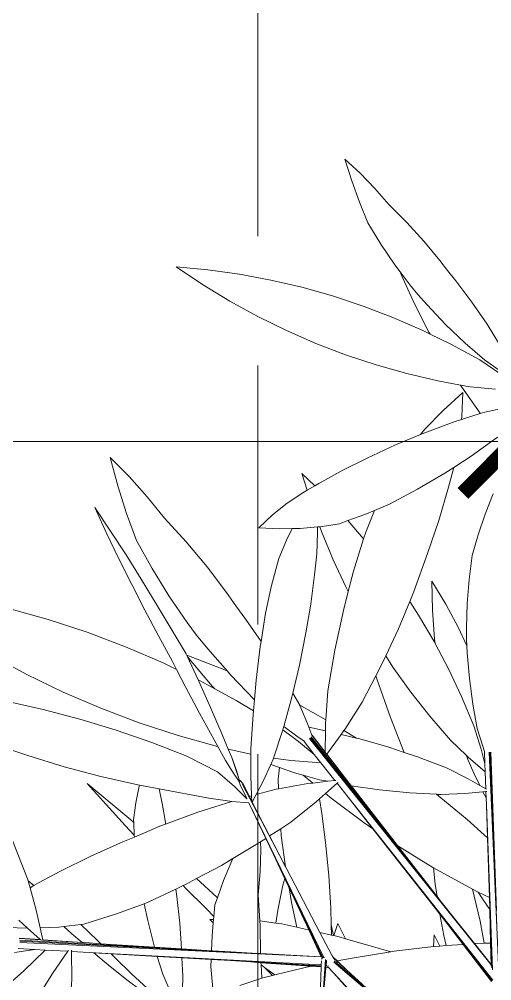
# Model space of a CAD drawing. Header units: millimetres. Extents: x 17 to 218440, y 21 to 53693.
# Drawn here: x 37016.1 to 37244.2, y 25780.2 to 26244.3 of the extents above; entities that cross this region are included whole.
import ezdxf

# ---------------------------------------------------------------- set-up
doc = ezdxf.new("R2010")
doc.units = ezdxf.units.MM
doc.header["$MEASUREMENT"] = 0
doc.linetypes.add('HIDDEN2', pattern=[0.1875, 0.125, -0.0625])
doc.layers.add('AS', color=8, linetype='HIDDEN2', lineweight=5)
doc.layers.add('Edges', color=7, linetype='Continuous', lineweight=18)
doc.styles.get("Standard").update_dxf_attribs({"font": 'arial.ttf'})
doc.dimstyles.new('DIM100', dxfattribs={"dimscale": 0, "dimtxt": 150, "dimasz": 50, "dimexe": 50, "dimexo": 0, "dimgap": 100, "dimtad": 1, "dimtoh": 1, "dimdec": 0, "dimdsep": 46, "dimtxsty": 'Standard', "dimblk": 'ARCHTICK', "dimcen": 1, "dimclrd": 1, "dimclre": 1, "dimadec": 0, "dimazin": 0, "dimtfac": 250, "dimtdec": 0, "dimtix": 1, "dimtmove": 0, "dimatfit": 3, "dimldrblk": 'DOT', "dimfxl": 150, "dimtolj": 1, "dimtzin": 0, "dimlwd": 5, "dimlwe": 5, "dimarcsym": 0})

# ---------------------------------------------------------------- blocks, each defined once
blk = doc.blocks.new('BAMBOOPLAN')
at = {"layer": 'Edges'}
for p, q in [((-2.7367, 12.7404), (-2.6898, 12.5903)), ((-2.7367, 12.7404), (-2.6307, 12.642)), ((-2.6307, 12.642), (-2.5293, 12.5373)), ((-2.6898, 12.5903), (-2.6366, 12.4436)), ((-2.5293, 12.5373), (-2.4326, 12.4265)), ((-2.6366, 12.4436), (-2.5775, 12.3004)), ((-2.4326, 12.4265), (-2.3097, 12.303)), ((-2.5775, 12.3004), (-2.4877, 12.1529)), ((-2.3097, 12.303), (-2.1917, 12.1742)), ((-2.4877, 12.1529), (-2.3914, 12.0096)), ((-2.1917, 12.1742), (-2.0815, 12.0402)), ((-2.3914, 12.0096), (-2.3554, 11.9617)), ((-2.0815, 12.0402), (-2.0293, 11.9708)), ((-3.9006, 11.9963), (-3.6823, 11.9761)), ((-3.9006, 11.9963), (-3.7187, 11.8739)), ((-3.6823, 11.9761), (-3.4647, 11.9458)), ((-3.4647, 11.9458), (-3.2482, 11.9056)), ((-2.3554, 11.9617), (-2.3478, 11.9429)), ((-2.3554, 11.9617), (-2.287, 11.8708)), ((-2.3478, 11.9429), (-2.2568, 11.7425)), ((-2.0293, 11.9708), (-1.971, 11.8994)), ((-3.7187, 11.8739), (-3.531, 11.7596)), ((-3.2482, 11.9056), (-3.0336, 11.8556)), ((-1.971, 11.8994), (-1.8604, 11.752)), ((-3.0336, 11.8556), (-2.8212, 11.7958)), ((-2.287, 11.8708), (-2.2332, 11.8054)), ((-2.2332, 11.8054), (-2.1702, 11.734)), ((-3.531, 11.7596), (-3.338, 11.6539)), ((-2.8212, 11.7958), (-2.6117, 11.7264)), ((-2.2568, 11.7425), (-2.1566, 11.5461)), ((-1.8604, 11.752), (-1.756, 11.6006)), ((-2.6117, 11.7264), (-2.4055, 11.6476)), ((-2.1702, 11.734), (-2.0416, 11.5999)), ((-3.338, 11.6539), (-3.14, 11.5569)), ((-2.4055, 11.6476), (-2.2032, 11.5597)), ((-3.14, 11.5569), (-2.9377, 11.4689)), ((-2.2032, 11.5597), (-2.1492, 11.5332)), ((-2.1566, 11.5461), (-2.1492, 11.5332)), ((-2.0416, 11.5999), (-1.9079, 11.4714)), ((-1.756, 11.6006), (-1.6621, 11.4502)), ((-2.1492, 11.5332), (-2.0053, 11.4627)), ((-2.9377, 11.4689), (-2.7316, 11.3901)), ((-2.0053, 11.4627), (-1.8066, 11.3549)), ((-1.9079, 11.4714), (-1.7745, 11.3546)), ((-2.7316, 11.3901), (-2.522, 11.3207)), ((-1.8066, 11.3549), (-1.6606, 11.2564)), ((-1.7745, 11.3546), (-1.6714, 11.2838)), ((-2.522, 11.3207), (-2.3097, 11.261)), ((-2.3097, 11.261), (-2.095, 11.2109)), ((-2.095, 11.2109), (-1.9382, 11.1811)), ((-1.9382, 11.1811), (-1.9298, 11.1677)), ((-1.9382, 11.1811), (-1.873, 11.1687)), ((-1.9298, 11.1677), (-1.8037, 10.9865)), ((-1.873, 11.1687), (-1.6976, 11.1526)), ((-1.923, 11.1304), (-2.0591, 11.0063)), ((-1.923, 11.1304), (-1.9293, 10.9638)), ((-1.7703, 10.9953), (-1.6007, 11.0319)), ((-2.0591, 11.0063), (-2.1846, 10.8766)), ((-1.9824, 10.9275), (-1.9316, 10.9438)), ((-1.9316, 10.9438), (-1.8026, 10.985)), ((-1.9293, 10.9638), (-1.9316, 10.9438)), ((-1.8037, 10.9865), (-1.8026, 10.985)), ((-1.8026, 10.985), (-1.7703, 10.9953)), ((-2.1846, 10.8766), (-2.2147, 10.8411)), ((-2.1863, 10.853), (-1.9824, 10.9275)), ((-2.3868, 10.7692), (-2.2147, 10.8411)), ((-2.2147, 10.8411), (-2.1863, 10.853)), ((-1.8646, 10.6921), (-1.6832, 10.8211)), ((-2.5834, 10.6763), (-2.3868, 10.7692)), ((-4.3552, 10.6821), (-4.3031, 10.4874)), ((-4.3552, 10.6821), (-4.2248, 10.5504)), ((-1.9858, 10.6133), (-1.8646, 10.6921)), ((-2.7518, 10.5937), (-2.5834, 10.6763)), ((-2.0477, 10.573), (-1.9858, 10.6133)), ((-1.9858, 10.6133), (-2.023, 10.4771)), ((-4.2248, 10.5504), (-4.1004, 10.4109)), ((-3.0343, 10.5714), (-2.9453, 10.4856)), ((-3.0343, 10.5714), (-2.998, 10.4555)), ((-2.9156, 10.5026), (-2.7518, 10.5937)), ((-2.2361, 10.4623), (-2.0477, 10.573)), ((-4.3031, 10.4874), (-4.243, 10.2965)), ((-2.998, 10.4555), (-2.9453, 10.4856)), ((-2.9453, 10.4856), (-2.9156, 10.5026)), ((-3.1343, 10.366), (-3.0276, 10.4385)), ((-3.0276, 10.4385), (-2.998, 10.4555)), ((-2.4295, 10.3602), (-2.2361, 10.4623)), ((-2.023, 10.4771), (-2.0892, 10.2461)), ((-1.7134, 10.431), (-1.7683, 10.2902)), ((-4.1004, 10.4109), (-3.9826, 10.2637)), ((-3.2353, 10.2854), (-3.1343, 10.366)), ((-2.5319, 10.3169), (-2.4295, 10.3602)), ((-4.4623, 10.3367), (-4.3805, 10.1607)), ((-4.2467, 10.01), (-4.4623, 10.3367)), ((-4.243, 10.2965), (-4.1749, 10.1099)), ((-3.3306, 10.1968), (-3.2353, 10.2854)), ((-2.7154, 10.2464), (-2.6001, 10.2881)), ((-2.6001, 10.2881), (-2.5319, 10.3169)), ((-2.5319, 10.3169), (-2.5932, 10.1665)), ((-1.7683, 10.2902), (-1.8166, 10.148)), ((-3.9826, 10.2637), (-3.8317, 10.099)), ((-2.9086, 10.2045), (-2.7745, 10.225)), ((-2.7745, 10.225), (-2.7154, 10.2464)), ((-2.7154, 10.2464), (-2.6073, 10.1212)), ((-2.0892, 10.2461), (-2.1673, 10.0187)), ((-4.3805, 10.1607), (-4.2954, 9.9837)), ((-3.3306, 10.1968), (-3.1871, 10.1904)), ((-3.1871, 10.1904), (-3.1002, 10.192)), ((-3.1002, 10.192), (-3.1397, 10.1126)), ((-3.1002, 10.192), (-3.0463, 10.1929)), ((-3.0463, 10.1929), (-2.9252, 10.2031)), ((-2.9248, 10.1633), (-2.9312, 10.0162)), ((-2.9252, 10.2031), (-2.9108, 10.2043)), ((-2.9252, 10.2031), (-2.9248, 10.1633)), ((-2.9108, 10.2043), (-2.9086, 10.2045)), ((-2.9108, 10.2043), (-2.8989, 10.1717)), ((-2.8989, 10.1717), (-2.8175, 9.9763)), ((-2.5932, 10.1665), (-2.6073, 10.1212)), ((-1.8166, 10.148), (-1.8582, 10.005)), ((-4.1749, 10.1099), (-4.0677, 9.9163)), ((-3.8317, 10.099), (-3.6875, 9.9276)), ((-3.1397, 10.1126), (-3.1929, 9.986)), ((-2.6073, 10.1212), (-2.6764, 9.8987)), ((-2.9312, 10.0162), (-2.9455, 9.8717)), ((-2.1673, 10.0187), (-2.2618, 9.7565)), ((-4.2954, 9.9837), (-4.2072, 9.8062)), ((-4.2467, 10.01), (-4.1435, 9.8415)), ((-3.1929, 9.986), (-3.2424, 9.7989)), ((-2.8175, 9.9763), (-2.7271, 9.7846)), ((-1.8582, 10.005), (-1.8793, 9.8403)), ((-4.0677, 9.9163), (-3.9521, 9.7275)), ((-3.6875, 9.9276), (-3.5536, 9.75)), ((-2.6764, 9.8987), (-2.7132, 9.7582)), ((-4.1435, 9.8415), (-4.0399, 9.6714)), ((-2.9455, 9.8717), (-2.9723, 9.6709)), ((-2.1371, 9.8291), (-2.1319, 9.6277)), ((-2.1371, 9.8291), (-2.0409, 9.6707)), ((-1.8793, 9.8403), (-1.8931, 9.6749)), ((-4.2072, 9.8062), (-4.1161, 9.6285)), ((-3.5536, 9.75), (-3.4904, 9.6583)), ((-3.2424, 9.7989), (-3.2843, 9.6075)), ((-2.7132, 9.7582), (-2.7473, 9.6276)), ((-2.7271, 9.7846), (-2.7132, 9.7582)), ((-2.2618, 9.7565), (-2.2898, 9.6887)), ((-3.9521, 9.7275), (-3.8258, 9.5441)), ((-2.2898, 9.6887), (-2.368, 9.4989)), ((-2.2898, 9.6887), (-2.2286, 9.5946)), ((-5.0553, 9.6403), (-4.783, 9.5647)), ((-4.1161, 9.6285), (-4.0224, 9.4511)), ((-4.0399, 9.6714), (-3.9361, 9.5002)), ((-3.4904, 9.6583), (-3.4196, 9.5637)), ((-2.9723, 9.6709), (-3.0067, 9.4733)), ((-2.7473, 9.6276), (-2.8058, 9.3538)), ((-2.1319, 9.6277), (-2.1179, 9.428)), ((-2.0409, 9.6707), (-1.9526, 9.506)), ((-1.8931, 9.6749), (-1.898, 9.508)), ((-4.783, 9.5647), (-4.5142, 9.4767)), ((-3.4196, 9.5637), (-3.3154, 9.4121)), ((-3.2843, 9.6075), (-3.3154, 9.4121)), ((-2.2286, 9.5946), (-2.1211, 9.4116)), ((-3.9361, 9.5002), (-3.8325, 9.3283)), ((-3.8258, 9.5441), (-3.7605, 9.4574)), ((-2.368, 9.4989), (-2.4548, 9.3129)), ((-1.9526, 9.506), (-1.8948, 9.3832)), ((-1.898, 9.508), (-1.897, 9.4266)), ((-4.5142, 9.4767), (-4.2495, 9.3766)), ((-4.0224, 9.4511), (-3.9263, 9.2744)), ((-3.7605, 9.4574), (-3.6836, 9.3626)), ((-3.0067, 9.4733), (-3.0507, 9.2487)), ((-2.1179, 9.428), (-2.1146, 9.3993)), ((-1.897, 9.4266), (-1.8948, 9.3832)), ((-4.2495, 9.3766), (-3.9897, 9.2646)), ((-3.6836, 9.3626), (-3.5474, 9.2081)), ((-3.3208, 9.3779), (-3.3494, 9.1451)), ((-3.3154, 9.4121), (-3.3208, 9.3779)), ((-2.8058, 9.3538), (-2.8537, 9.0724)), ((-2.1211, 9.4116), (-2.1146, 9.3993)), ((-2.1146, 9.3993), (-2.022, 9.224)), ((-1.8948, 9.3832), (-1.8925, 9.3351)), ((-5.1837, 9.3227), (-4.9354, 9.1878)), ((-3.8325, 9.3283), (-3.8277, 9.318)), ((-3.8277, 9.318), (-3.5713, 9.2187)), ((-3.8277, 9.318), (-3.8231, 9.3079)), ((-3.8231, 9.3079), (-3.6521, 9.1054)), ((-3.8231, 9.3079), (-3.7493, 9.1479)), ((-2.4548, 9.3129), (-2.4857, 9.2466)), ((-2.4548, 9.3129), (-2.4049, 9.2361)), ((-1.8925, 9.3351), (-1.8765, 9.1572)), ((-3.9897, 9.2646), (-3.8984, 9.2203)), ((-3.9263, 9.2744), (-3.8984, 9.2203)), ((-3.8984, 9.2203), (-3.8338, 9.0951)), ((-3.5713, 9.2187), (-3.5474, 9.2081)), ((-3.0507, 9.2487), (-3.0959, 9.0561)), ((-2.4857, 9.2466), (-2.5223, 9.176)), ((-2.4049, 9.2361), (-2.2814, 9.0637)), ((-2.022, 9.224), (-1.9317, 9.0323)), ((-4.9354, 9.1878), (-4.681, 9.0642)), ((-3.5474, 9.2081), (-3.5261, 9.1839)), ((-3.5261, 9.1839), (-3.3618, 9.0121)), ((-2.5223, 9.176), (-2.6169, 8.9931)), ((-2.5223, 9.176), (-2.5159, 9.1545)), ((-2.5159, 9.1545), (-2.4231, 8.8879)), ((-1.8765, 9.1572), (-1.8533, 8.9804)), ((-3.8338, 9.0951), (-3.7394, 8.9173)), ((-3.7493, 9.1479), (-3.7352, 9.141)), ((-3.7493, 9.1479), (-3.747, 9.1428)), ((-3.747, 9.1428), (-3.664, 8.9567)), ((-3.7352, 9.141), (-3.6345, 9.0863)), ((-3.6521, 9.1054), (-3.6345, 9.0863)), ((-3.6345, 9.0863), (-3.4869, 9.0062)), ((-3.3494, 9.1451), (-3.3611, 9.0115)), ((-4.681, 9.0642), (-4.4211, 8.9522)), ((-3.1024, 9.0283), (-3.158, 8.826)), ((-3.0959, 9.0561), (-3.1024, 9.0283)), ((-3.0959, 9.0561), (-3.0485, 8.9726)), ((-2.8537, 9.0724), (-2.8681, 8.8726)), ((-2.2814, 9.0637), (-2.1503, 8.8971)), ((-1.9317, 9.0323), (-1.8472, 8.832)), ((-5.0748, 9.0022), (-4.8191, 8.9446)), ((-3.664, 8.9567), (-3.5837, 8.7704)), ((-3.4869, 9.0062), (-3.3677, 8.9349)), ((-3.3611, 9.0115), (-3.3677, 8.9349)), ((-3.3618, 9.0121), (-3.3611, 9.0115)), ((-3.0485, 8.9726), (-2.8681, 8.8726)), ((-3.0485, 8.9726), (-3.048, 8.9718)), ((-3.048, 8.9718), (-2.9858, 8.824)), ((-2.6169, 8.9931), (-2.7378, 8.8064)), ((-1.8533, 8.9804), (-1.8233, 8.8125)), ((-4.8191, 8.9446), (-4.5659, 8.8777)), ((-4.4211, 8.9522), (-4.1564, 8.8521)), ((-3.7394, 8.9173), (-3.6139, 8.6881)), ((-3.3699, 8.9099), (-3.3854, 8.6721)), ((-3.3677, 8.9349), (-3.3699, 8.9099)), ((-2.4231, 8.8879), (-2.3268, 8.6473)), ((-2.1503, 8.8971), (-2.0089, 8.7321)), ((-4.5659, 8.8777), (-4.3157, 8.8016)), ((-4.1564, 8.8521), (-3.8876, 8.7641)), ((-3.158, 8.826), (-3.1617, 8.8126)), ((-3.158, 8.826), (-3.0689, 8.7591)), ((-2.9858, 8.824), (-2.985, 8.8218)), ((-2.985, 8.8218), (-2.8705, 8.7963)), ((-2.985, 8.8218), (-2.966, 8.7675)), ((-2.8697, 8.8506), (-2.8705, 8.7963)), ((-2.8681, 8.8726), (-2.8697, 8.8506)), ((-1.8472, 8.832), (-1.7967, 8.6704)), ((-4.3157, 8.8016), (-4.0691, 8.7164)), ((-3.8876, 8.7641), (-3.6154, 8.6885)), ((-3.5837, 8.7704), (-3.5416, 8.6712)), ((-3.1647, 8.8033), (-3.2286, 8.6085)), ((-3.1617, 8.8126), (-3.1647, 8.8033)), ((-3.1647, 8.8033), (-3.0564, 8.7235)), ((-3.0689, 8.7591), (-3.0185, 8.726)), ((-2.0657, 7.6089), (-2.9687, 8.7544)), ((-2.9634, 8.7674), (-2.966, 8.7675)), ((-2.966, 8.7675), (-2.9652, 8.7651)), ((-2.9619, 8.7661), (-2.9634, 8.7674)), ((-2.9623, 8.7634), (-2.8727, 8.648)), ((-2.9619, 8.7661), (-2.8727, 8.6503)), ((-2.8705, 8.7963), (-2.8727, 8.6503)), ((-2.7634, 8.7714), (-2.8621, 8.6365)), ((-2.7432, 8.799), (-2.7634, 8.7714)), ((-2.7634, 8.7714), (-2.6574, 8.7462)), ((-2.7378, 8.8064), (-2.7432, 8.799)), ((-2.7432, 8.799), (-2.6574, 8.7462)), ((-1.8233, 8.8125), (-1.7884, 8.6975)), ((-5.171, 8.7105), (-4.9245, 8.6254)), ((-4.0691, 8.7164), (-3.8268, 8.6225)), ((-3.6154, 8.6885), (-3.6139, 8.6881)), ((-3.6139, 8.6881), (-3.5608, 8.5914)), ((-3.0564, 8.7235), (-2.9479, 8.6334)), ((-3.0189, 8.7231), (-3.0185, 8.726)), ((-3.0189, 8.7231), (-2.9479, 8.6334)), ((-3.0185, 8.726), (-3.0167, 8.7248)), ((-1.7285, 7.1836), (-2.9809, 8.7428)), ((-1.974, 7.4927), (-2.9743, 8.7488)), ((-2.6574, 8.7462), (-2.6347, 8.7407)), ((-2.6347, 8.7407), (-2.4338, 8.6832)), ((-2.0089, 8.7321), (-1.8979, 8.6254)), ((-1.7884, 8.6975), (-1.7726, 8.6551)), ((-4.9245, 8.6254), (-4.6742, 8.5493)), ((-3.8268, 8.6225), (-3.6153, 8.5147)), ((-3.5416, 8.6712), (-3.3856, 8.6348)), ((-3.5416, 8.6712), (-3.5168, 8.6128)), ((-3.3856, 8.6348), (-3.3862, 8.4892)), ((-3.3854, 8.6721), (-3.3856, 8.6348)), ((-2.9479, 8.6334), (-2.9032, 8.5769)), ((-2.8727, 8.6503), (-2.8727, 8.648)), ((-2.8727, 8.648), (-2.8629, 8.6354)), ((-2.8621, 8.6365), (-2.8629, 8.6354)), ((-2.8629, 8.6354), (-2.6663, 8.3823)), ((-2.8621, 8.6365), (-2.6939, 8.4181)), ((-2.4338, 8.6832), (-2.3268, 8.6473)), ((-2.3268, 8.6473), (-2.2359, 8.6167)), ((-1.8979, 8.6254), (-1.8878, 8.5991)), ((-1.8979, 8.6254), (-1.8868, 8.6147)), ((-1.7967, 8.6704), (-1.771, 8.5678)), ((-1.7742, 8.6535), (-1.7726, 8.6551)), ((-1.7742, 8.6535), (-1.771, 8.5678)), ((-1.7726, 8.6551), (-1.7721, 8.6536)), ((-1.6779, 7.1809), (-1.7425, 8.6486)), ((-1.688, 7.4459), (-1.7358, 8.6493)), ((-1.6919, 7.5569), (-1.7299, 8.6502)), ((-3.5608, 8.5914), (-3.51, 8.5113)), ((-3.5168, 8.6128), (-3.4618, 8.4476)), ((-3.5168, 8.6128), (-3.4854, 8.5232)), ((-3.2481, 8.5635), (-3.3004, 8.4491)), ((-3.2314, 8.6002), (-3.2481, 8.5635)), ((-3.2481, 8.5635), (-3.189, 8.5434)), ((-3.2286, 8.6085), (-3.2314, 8.6002)), ((-3.2286, 8.6085), (-3.1094, 8.5925)), ((-3.1094, 8.5925), (-2.9032, 8.5769)), ((-2.9032, 8.5769), (-2.8058, 8.4539)), ((-2.2359, 8.6167), (-2.0359, 8.5402)), ((-1.8878, 8.5991), (-1.8445, 8.4995)), ((-1.8868, 8.6147), (-1.769, 8.5137)), ((-1.771, 8.5678), (-1.769, 8.5137)), ((-4.6742, 8.5493), (-4.421, 8.4823)), ((-3.6153, 8.5147), (-3.4979, 8.4125)), ((-3.51, 8.5113), (-3.4661, 8.4466)), ((-3.4854, 8.5232), (-3.4631, 8.4526)), ((-3.3862, 8.4892), (-3.3807, 8.3484)), ((-3.189, 8.5434), (-3.1975, 8.4637)), ((-3.189, 8.5434), (-3.0837, 8.5076)), ((-3.0837, 8.5076), (-3.0251, 8.4911)), ((-3.0251, 8.4911), (-2.9586, 8.4365)), ((-3.0251, 8.4911), (-2.9124, 8.4593)), ((-2.0359, 8.5402), (-1.8866, 8.4659)), ((-1.8445, 8.4995), (-1.8065, 8.4201)), ((-1.769, 8.5137), (-1.7647, 8.3962)), ((-4.5141, 8.433), (-4.3849, 8.2882)), ((-4.2133, 8.1825), (-4.5141, 8.433)), ((-4.421, 8.4823), (-4.1654, 8.4247)), ((-4.1654, 8.4247), (-4.1543, 8.4227)), ((-4.1543, 8.4227), (-4.1564, 8.4147)), ((-4.1543, 8.4227), (-4.0182, 8.3972)), ((-3.4601, 8.4239), (-3.4661, 8.4466)), ((-3.4661, 8.4466), (-3.4649, 8.4449)), ((-3.4641, 8.4436), (-3.4634, 8.4426)), ((-3.4625, 8.4529), (-3.4631, 8.4526)), ((-3.4631, 8.4526), (-3.4611, 8.4465)), ((-3.4616, 8.4531), (-3.4625, 8.4529)), ((-3.4607, 8.4532), (-3.4616, 8.4531)), ((-3.4601, 8.4532), (-3.4607, 8.4532)), ((-3.4596, 8.453), (-3.4601, 8.4532)), ((-3.4601, 8.4253), (-3.46, 8.4252)), ((-3.4601, 8.4239), (-3.4184, 8.3381)), ((-3.441, 8.4337), (-3.4596, 8.453)), ((-3.1373, 7.8418), (-3.4442, 8.4264)), ((-3.1925, 7.9479), (-3.4423, 8.4281)), ((-3.4403, 8.4326), (-3.441, 8.4337)), ((-3.4403, 8.4326), (-3.3957, 8.3443)), ((-3.4403, 8.4313), (-3.3887, 8.3305)), ((-3.3004, 8.4491), (-3.3488, 8.3572)), ((-3.1975, 8.4637), (-3.1952, 8.3976)), ((-3.1952, 8.3976), (-2.9918, 8.4327)), ((-2.9918, 8.4327), (-2.9586, 8.4365)), ((-2.9586, 8.4365), (-2.8548, 8.4483)), ((-2.9124, 8.4593), (-2.8548, 8.4483)), ((-2.8701, 8.3638), (-2.7907, 8.4348)), ((-2.8548, 8.4483), (-2.8058, 8.4539)), ((-2.8058, 8.4539), (-2.7994, 8.4546)), ((-2.7907, 8.4348), (-2.784, 8.4408)), ((-2.7907, 8.4348), (-2.715, 8.3392)), ((-1.8866, 8.4659), (-1.8065, 8.4201)), ((-4.1564, 8.4147), (-4.1791, 8.299)), ((-4.0182, 8.3972), (-3.9942, 8.2843)), ((-3.6753, 8.3328), (-4.0182, 8.3972)), ((-3.4979, 8.4125), (-3.4225, 8.337)), ((-3.3488, 8.3572), (-3.3759, 8.3056)), ((-3.3488, 8.3572), (-3.211, 8.3949)), ((-3.211, 8.3949), (-3.1952, 8.3976)), ((-2.9116, 8.3266), (-2.8701, 8.3638)), ((-2.8701, 8.3638), (-2.8313, 8.3319)), ((-2.6939, 8.4181), (-2.4979, 8.3897)), ((-2.6939, 8.4181), (-2.6663, 8.3823)), ((-2.6663, 8.3823), (-2.3734, 8.0051)), ((-2.4979, 8.3897), (-2.2889, 8.3692)), ((-2.2889, 8.3692), (-2.1041, 8.3588)), ((-2.1041, 8.3588), (-2.0883, 8.3458)), ((-2.1041, 8.3588), (-2.0943, 8.3582)), ((-2.0943, 8.3582), (-2.0883, 8.3458)), ((-2.0943, 8.3582), (-2.0751, 8.3571)), ((-2.0751, 8.3571), (-1.9084, 8.3638)), ((-1.9084, 8.3638), (-1.7847, 8.3759)), ((-1.8065, 8.4201), (-1.7647, 8.3962)), ((-1.7847, 8.3759), (-1.764, 8.378)), ((-1.7847, 8.3759), (-1.7624, 8.3339)), ((-1.7647, 8.3962), (-1.7605, 8.3938)), ((-1.764, 8.378), (-1.7573, 8.3786)), ((-1.764, 8.378), (-1.7624, 8.3339)), ((-4.1791, 8.299), (-4.195, 8.1818)), ((-3.7515, 8.2349), (-3.5164, 8.3099)), ((-3.6753, 8.3328), (-3.5314, 8.3111)), ((-3.5314, 8.3111), (-3.5164, 8.3099)), ((-3.5164, 8.3099), (-3.4002, 8.3002)), ((-3.4225, 8.337), (-3.4184, 8.3381)), ((-3.4225, 8.337), (-3.4135, 8.328)), ((-3.4184, 8.3381), (-3.4135, 8.328)), ((-3.4135, 8.328), (-3.4119, 8.3264)), ((-3.4002, 8.3002), (-3.4, 8.3001)), ((-3.4002, 8.3002), (-3.2824, 8.0542)), ((-3.4, 8.3001), (-2.8817, 7.2329)), ((-3.4, 8.3001), (-3.3989, 8.3001)), ((-3.3957, 8.3443), (-3.3807, 8.3484)), ((-3.3957, 8.3443), (-3.3887, 8.3305)), ((-3.3887, 8.3305), (-3.3793, 8.3122)), ((-3.3807, 8.3484), (-3.3793, 8.3122)), ((-3.3793, 8.3122), (-3.3775, 8.3087)), ((-3.3759, 8.3056), (-3.3761, 8.3053)), ((-3.3759, 8.3056), (-3.2559, 8.0715)), ((-3.1088, 8.1671), (-2.9348, 8.3058)), ((-2.9348, 8.3058), (-2.9116, 8.3266)), ((-2.9116, 8.3266), (-2.8952, 8.2256)), ((-2.8313, 8.3319), (-2.6047, 8.1624)), ((-2.715, 8.3392), (-2.5436, 8.1209)), ((-2.715, 8.3392), (-1.7153, 7.0763)), ((-2.0883, 8.3458), (-1.8937, 8.186)), ((-1.7624, 8.3339), (-1.7607, 8.2865)), ((-4.3849, 8.2882), (-4.2524, 8.1433)), ((-3.9942, 8.2843), (-3.9756, 8.1643)), ((-3.9735, 8.1529), (-3.7515, 8.2349)), ((-2.8952, 8.2256), (-2.8712, 8.0265)), ((-1.7607, 8.2865), (-1.7532, 8.0595)), ((-1.7607, 8.2865), (-1.7187, 7.1482)), ((-4.2133, 8.1825), (-4.1941, 8.1654)), ((-4.195, 8.1818), (-4.1941, 8.1654)), ((-4.1941, 8.1654), (-4.1896, 8.0764)), ((-3.9756, 8.1643), (-3.9735, 8.1529)), ((-3.1793, 8.1213), (-3.1088, 8.1671)), ((-2.6047, 8.1624), (-2.5436, 8.1209)), ((-1.8937, 8.186), (-1.7532, 8.0595)), ((-4.2524, 8.1433), (-4.1896, 8.0764)), ((-4.1889, 8.0641), (-4.0129, 8.1383)), ((-4.0129, 8.1383), (-3.9735, 8.1529)), ((-3.2559, 8.0715), (-3.1793, 8.1213)), ((-3.1793, 8.1213), (-3.1757, 8.0749)), ((-2.5436, 8.1209), (-2.1116, 7.5705)), ((-5.0295, 8.041), (-4.9264, 7.7748)), ((-4.4898, 7.9332), (-4.2697, 8.03)), ((-4.2697, 8.03), (-4.1889, 8.0641)), ((-4.1896, 8.0764), (-4.1889, 8.0641)), ((-3.3481, 8.0115), (-3.3185, 8.0308)), ((-3.3185, 8.0308), (-3.2824, 8.0542)), ((-3.3185, 8.0308), (-3.3165, 7.9769)), ((-3.2824, 8.0542), (-3.2289, 7.9426)), ((-3.2559, 8.0715), (-3.1925, 7.9479)), ((-3.1757, 8.0749), (-3.1464, 7.8593)), ((-2.8712, 8.0265), (-2.8485, 7.7988)), ((-1.7532, 8.0595), (-1.7397, 7.6462)), ((-3.5108, 7.9151), (-3.3481, 8.0115)), ((-3.3165, 7.9769), (-3.3208, 7.8234)), ((-2.3734, 8.0051), (-2.3707, 8.0033)), ((-2.3734, 8.0051), (-2.1013, 7.6548)), ((-2.3707, 8.0033), (-2.1298, 7.855)), ((-4.7045, 7.8253), (-4.4898, 7.9332)), ((-3.589, 7.8688), (-3.5108, 7.9151)), ((-3.5108, 7.9151), (-3.5733, 7.7645)), ((-3.2289, 7.9426), (-2.8882, 7.2313)), ((-3.1832, 7.8458), (-3.2289, 7.9426)), ((-3.1464, 7.8593), (-3.1925, 7.9479)), ((-3.7612, 7.7772), (-3.589, 7.8688)), ((-3.1514, 7.7777), (-3.1832, 7.8458)), ((-2.8935, 7.2315), (-3.1832, 7.8458)), ((-3.1373, 7.8418), (-3.1464, 7.8593)), ((-2.9086, 7.4062), (-3.1373, 7.8418)), ((-2.1298, 7.855), (-2.1255, 7.8526)), ((-2.1255, 7.8526), (-2.1137, 7.7394)), ((-2.1255, 7.8526), (-1.8827, 7.718)), ((-4.9264, 7.7748), (-4.923, 7.7627)), ((-4.923, 7.7627), (-4.8831, 7.7295)), ((-4.923, 7.7627), (-4.9092, 7.7133)), ((-4.8514, 7.7492), (-4.7045, 7.8253)), ((-3.8363, 7.7371), (-3.7612, 7.7772)), ((-3.7612, 7.7772), (-3.62, 7.6494)), ((-3.5733, 7.7645), (-3.6166, 7.6455)), ((-3.3208, 7.8234), (-3.3347, 7.6665)), ((-3.1514, 7.7777), (-3.164, 7.7327)), ((-3.122, 7.7148), (-3.1514, 7.7777)), ((-2.8485, 7.7988), (-2.8344, 7.5728)), ((-4.9092, 7.7133), (-4.8831, 7.7295)), ((-4.9092, 7.7133), (-4.8665, 7.5606)), ((-4.8831, 7.7295), (-4.8514, 7.7492)), ((-4.0895, 7.6168), (-3.9032, 7.7053)), ((-3.9032, 7.7053), (-3.8538, 7.7288)), ((-3.9032, 7.7053), (-3.8957, 7.653)), ((-3.8538, 7.7288), (-3.8363, 7.7371)), ((-3.8538, 7.7288), (-3.8372, 7.7121)), ((-3.8372, 7.7121), (-3.6942, 7.5707)), ((-3.164, 7.7327), (-3.2003, 7.5593)), ((-3.122, 7.7148), (-3.1046, 7.6134)), ((-2.9862, 7.4241), (-3.122, 7.7148)), ((-2.1137, 7.7394), (-2.1013, 7.6548)), ((-1.8827, 7.718), (-1.8573, 7.7052)), ((-1.8573, 7.7052), (-1.8438, 7.6566)), ((-1.8573, 7.7052), (-1.8167, 7.6848)), ((-3.8957, 7.653), (-3.8762, 7.4692)), ((-3.6166, 7.6455), (-3.6343, 7.5966)), ((-3.62, 7.6494), (-3.6166, 7.6455)), ((-3.3347, 7.6665), (-3.3238, 7.4859)), ((-2.1013, 7.6548), (-2.0657, 7.6089)), ((-1.8438, 7.6566), (-1.8037, 7.4837)), ((-1.8167, 7.6848), (-1.7824, 7.6304)), ((-1.8167, 7.6848), (-1.7397, 7.6462)), ((-1.7824, 7.6304), (-1.737, 7.5651)), ((-1.7397, 7.6462), (-1.737, 7.5651)), ((-4.8665, 7.5606), (-4.8396, 7.4377)), ((-4.3118, 7.5336), (-4.1228, 7.6043)), ((-4.1228, 7.6043), (-4.0895, 7.6168)), ((-4.1228, 7.6043), (-4.0975, 7.4879)), ((-3.6942, 7.5707), (-3.6415, 7.5161)), ((-3.6343, 7.5966), (-3.6415, 7.5161)), ((-3.1046, 7.6134), (-3.0689, 7.4424)), ((-2.8344, 7.5728), (-2.8316, 7.4587)), ((-2.0823, 7.5326), (-2.1116, 7.5705)), ((-2.1116, 7.5705), (-1.7212, 7.0733)), ((-1.974, 7.4927), (-2.0657, 7.6089)), ((-1.737, 7.5651), (-1.7367, 7.554)), ((-4.5386, 7.4622), (-4.3118, 7.5336)), ((-3.6682, 7.4954), (-3.6433, 7.4957)), ((-3.6682, 7.4954), (-3.6453, 7.4727)), ((-3.6433, 7.4957), (-3.6453, 7.4727)), ((-3.6415, 7.5161), (-3.6433, 7.4957)), ((-3.2003, 7.5593), (-3.2127, 7.4705)), ((-2.0823, 7.5326), (-2.0546, 7.3859)), ((-2.0252, 7.4588), (-2.0823, 7.5326)), ((-1.734, 7.4481), (-1.7367, 7.554)), ((-1.7367, 7.554), (-1.724, 7.166)), ((-5.069, 7.4399), (-4.9271, 7.4365)), ((-4.987, 7.491), (-4.9271, 7.4365)), ((-4.9271, 7.4365), (-4.8388, 7.3562)), ((-4.8396, 7.4377), (-4.7116, 7.4431)), ((-4.8396, 7.4377), (-4.8215, 7.355)), ((-4.7116, 7.4431), (-4.6753, 7.4471)), ((-4.6753, 7.4471), (-4.5581, 7.46)), ((-4.6753, 7.4471), (-4.6208, 7.3971)), ((-4.5581, 7.46), (-4.5386, 7.4622)), ((-4.5581, 7.46), (-4.4428, 7.3502)), ((-4.0975, 7.4879), (-4.0511, 7.3048)), ((-3.8762, 7.4692), (-3.8643, 7.2929)), ((-3.6453, 7.4727), (-3.6533, 7.3827)), ((-3.3238, 7.4859), (-3.2127, 7.4705)), ((-3.3238, 7.4859), (-3.322, 7.4572)), ((-3.322, 7.4572), (-3.319, 7.2601)), ((-3.2127, 7.4705), (-3.1722, 7.4649)), ((-3.1722, 7.4649), (-3.0689, 7.4424)), ((-3.0689, 7.4424), (-3.0106, 7.4297)), ((-3.0106, 7.4297), (-2.9862, 7.4241)), ((-2.8316, 7.4587), (-2.8315, 7.4584)), ((-2.8316, 7.4587), (-2.8298, 7.388)), ((-2.8315, 7.4584), (-2.8152, 7.3846)), ((-2.7849, 7.4674), (-2.8129, 7.3841)), ((-2.7849, 7.4674), (-2.7319, 7.3629)), ((-1.7249, 7.0706), (-2.0252, 7.4588)), ((-1.9214, 7.3233), (-2.0252, 7.4588)), ((-1.8437, 7.329), (-1.974, 7.4927)), ((-1.8037, 7.4837), (-1.775, 7.3312)), ((-1.7316, 7.3326), (-1.734, 7.4481)), ((-1.727, 7.1757), (-1.734, 7.4481)), ((-4.9847, 7.366), (-4.8388, 7.3562)), ((-4.983, 7.3639), (-4.8372, 7.3547)), ((-4.6208, 7.3971), (-4.5506, 7.3367)), ((-3.6533, 7.3827), (-3.6579, 7.2798)), ((-2.9207, 7.2839), (-2.9862, 7.4241)), ((-2.9086, 7.4062), (-2.8298, 7.388)), ((-2.8268, 7.2503), (-2.9086, 7.4062)), ((-2.8298, 7.388), (-2.8152, 7.3846)), ((-2.8152, 7.3846), (-2.8129, 7.3841)), ((-2.8129, 7.3841), (-2.7765, 7.3757)), ((-2.7765, 7.3757), (-2.7319, 7.3629)), ((-2.7319, 7.3629), (-2.5453, 7.3095)), ((-2.1208, 7.389), (-2.1251, 7.3082)), ((-2.1208, 7.389), (-2.0818, 7.3116)), ((-2.0546, 7.3859), (-2.0381, 7.3148)), ((-3.5241, 7.2713), (-4.9805, 7.3532)), ((-3.3764, 7.263), (-4.98, 7.3453)), ((-2.8996, 7.2385), (-4.9799, 7.3363)), ((-4.8388, 7.3562), (-4.8372, 7.3547)), ((-4.8372, 7.3547), (-4.8212, 7.3537)), ((-4.8215, 7.355), (-4.8212, 7.3537)), ((-4.8215, 7.355), (-4.5506, 7.3367)), ((-4.8212, 7.3537), (-4.5014, 7.3334)), ((-4.5506, 7.3367), (-4.5014, 7.3334)), ((-4.5014, 7.3334), (-4.4202, 7.3282)), ((-4.4428, 7.3502), (-4.4202, 7.3282)), ((-4.4202, 7.3282), (-4.0511, 7.3048)), ((-4.0511, 7.3048), (-3.8643, 7.2929)), ((-2.5453, 7.3095), (-2.4208, 7.2719)), ((-2.3976, 7.2757), (-2.1251, 7.3082)), ((-2.1251, 7.3082), (-2.121, 7.3087)), ((-2.121, 7.3087), (-2.0818, 7.3116)), ((-2.0818, 7.3116), (-2.0381, 7.3148)), ((-2.0381, 7.3148), (-1.9214, 7.3233)), ((-1.7262, 7.0683), (-1.9214, 7.3233)), ((-1.8437, 7.329), (-1.8433, 7.329)), ((-1.7285, 7.1843), (-1.8437, 7.329)), ((-1.8433, 7.329), (-1.775, 7.3312)), ((-1.775, 7.3312), (-1.7316, 7.3326)), ((-1.7285, 7.1843), (-1.7316, 7.3326)), ((-5.0154, 7.2669), (-4.876, 7.2886)), ((-4.9903, 7.2948), (-4.876, 7.2886)), ((-4.9523, 7.1405), (-4.804, 7.2847)), ((-4.876, 7.2886), (-4.804, 7.2847)), ((-4.804, 7.2847), (-4.6474, 7.2762)), ((-4.7547, 7.1228), (-4.6474, 7.2762)), ((-4.6474, 7.2762), (-4.6438, 7.2815)), ((-4.6232, 7.2749), (-4.6232, 7.2839)), ((-4.6232, 7.2749), (-4.5013, 7.2683)), ((-4.6219, 7.0815), (-4.6232, 7.2749)), ((-4.5013, 7.2683), (-4.4682, 7.2664)), ((-4.5013, 7.2683), (-2.8997, 7.1816)), ((-4.4682, 7.2664), (-4.3693, 7.1834)), ((-4.4682, 7.2664), (-4.3497, 7.2595)), ((-4.3497, 7.2595), (-4.3237, 7.2342)), ((-4.3497, 7.2595), (-4.0315, 7.241)), ((-4.3237, 7.2342), (-4.2067, 7.1173)), ((-4.0315, 7.241), (-3.9933, 7.1177)), ((-4.0315, 7.241), (-3.8612, 7.231)), ((-3.8643, 7.2929), (-3.6579, 7.2798)), ((-3.8612, 7.231), (-3.8554, 7.1068)), ((-3.8612, 7.231), (-3.6605, 7.2194)), ((-3.6579, 7.2798), (-3.5241, 7.2713)), ((-3.3764, 7.263), (-3.5241, 7.2713)), ((-3.319, 7.2601), (-3.3764, 7.263)), ((-2.8997, 7.2386), (-3.319, 7.2601)), ((-2.8997, 7.2386), (-2.9207, 7.2839)), ((-2.8987, 7.2369), (-2.9207, 7.2839)), ((-2.8996, 7.2385), (-2.8997, 7.2386)), ((-2.8984, 7.2362), (-2.8987, 7.2369)), ((-2.8913, 7.2297), (-2.8941, 7.2276)), ((-2.8934, 7.2314), (-2.8935, 7.2315)), ((-2.8906, 7.2303), (-2.8913, 7.2297)), ((-2.8882, 7.2313), (-2.8906, 7.2303)), ((-2.8864, 7.2321), (-2.8882, 7.2313)), ((-2.8818, 7.2329), (-2.8864, 7.2321)), ((-2.8817, 7.2329), (-2.8818, 7.2329)), ((-2.8783, 7.2327), (-2.8817, 7.2329)), ((-2.8252, 7.2473), (-2.8268, 7.2503)), ((-2.8252, 7.2473), (-2.8225, 7.2418)), ((-2.8237, 7.2369), (-2.8232, 7.2378)), ((-2.8232, 7.2378), (-2.8228, 7.2403)), ((-2.8228, 7.2403), (-2.8225, 7.2418)), ((-2.8228, 7.2403), (-2.8193, 7.2369)), ((-2.8193, 7.2369), (-2.8228, 7.2403)), ((-2.8193, 7.2369), (-2.79, 7.2091)), ((-2.79, 7.2091), (-2.6726, 7.2303)), ((-2.6726, 7.2303), (-2.4208, 7.2719)), ((-2.4208, 7.2719), (-2.3976, 7.2757)), ((-4.3693, 7.1834), (-4.2423, 7.0795)), ((-3.6605, 7.2194), (-3.6627, 7.1703)), ((-3.6627, 7.1703), (-3.6455, 6.9933)), ((-3.6605, 7.2194), (-3.5258, 7.2115)), ((-3.3849, 7.2023), (-3.5258, 7.2115)), ((-3.5258, 7.2115), (-2.9, 7.1751)), ((-2.9001, 7.1705), (-3.3849, 7.2023)), ((-3.3159, 7.1974), (-3.3849, 7.2023)), ((-3.3159, 7.1974), (-3.315, 7.1818)), ((-2.9707, 7.1731), (-3.3159, 7.1974)), ((-3.315, 7.1818), (-3.2913, 7.1638)), ((-3.315, 7.1818), (-3.3097, 7.091)), ((-3.2913, 7.1638), (-3.2602, 7.1401)), ((-3.2362, 7.1096), (-3.2913, 7.1638)), ((-3.1432, 7.1327), (-2.9707, 7.1731)), ((-2.9002, 7.1682), (-2.9707, 7.1731)), ((-2.9002, 7.1682), (-2.9079, 6.9579)), ((-2.9075, 6.7158), (-2.8695, 7.2193)), ((-2.9001, 7.1705), (-2.9002, 7.1682)), ((-2.9, 7.1751), (-2.9001, 7.1705)), ((-2.8997, 7.1816), (-2.9, 7.1751)), ((-2.8987, 7.2104), (-2.8997, 7.1816)), ((-2.8966, 7.2241), (-2.8971, 7.2228)), ((-2.8941, 7.2276), (-2.8966, 7.2241)), ((-2.8935, 6.8866), (-2.8666, 7.2149)), ((-2.8645, 7.2115), (-2.89, 6.9261)), ((-2.8676, 7.1649), (-2.89, 6.9261)), ((-2.8695, 7.2193), (-2.8695, 7.2194)), ((-2.8675, 7.1658), (-2.8676, 7.1649)), ((-2.8672, 7.1684), (-2.8675, 7.1659)), ((-2.8671, 7.1658), (-2.8675, 7.1659)), ((-2.8675, 7.1659), (-2.8675, 7.1658)), ((-2.8675, 7.1658), (-2.8593, 7.1653)), ((-2.8668, 7.1731), (-2.8672, 7.1684)), ((-2.8651, 7.1682), (-2.8672, 7.1684)), ((-2.8661, 7.1798), (-2.8668, 7.1731)), ((-2.8668, 7.1731), (-2.8632, 7.1729)), ((-2.8666, 7.2149), (-2.8666, 7.2149)), ((-2.8636, 7.2071), (-2.8661, 7.1798)), ((-2.8637, 7.2044), (-2.8661, 7.1798)), ((-2.8661, 7.1798), (-2.8614, 7.1795)), ((-2.8645, 7.2115), (-2.8645, 7.2115)), ((-2.8635, 7.2079), (-2.8636, 7.2074)), ((-2.8636, 7.2071), (-2.8636, 7.2074)), ((-2.8593, 7.1653), (-2.8574, 7.1653)), ((-2.8574, 7.1653), (-2.8554, 7.1677)), ((-2.8554, 7.1677), (-2.8545, 7.1698)), ((-2.8545, 7.1698), (-2.8535, 7.1723)), ((-2.8545, 7.1698), (-2.8128, 7.1247)), ((-2.8535, 7.1723), (-2.8517, 7.1789)), ((-2.8144, 7.2286), (-2.7242, 7.1468)), ((-2.3048, 6.7715), (-2.8139, 7.2008)), ((-2.4267, 6.877), (-2.8116, 7.21)), ((-2.79, 7.2091), (-2.7242, 7.1468)), ((-1.7285, 7.1836), (-1.7285, 7.1843)), ((-1.7284, 7.1808), (-1.7285, 7.1836)), ((-1.727, 7.174), (-1.727, 7.1757)), ((-1.724, 7.166), (-1.7239, 7.1648)), ((-1.7239, 7.1648), (-1.7238, 7.1622)), ((-5.123, 6.9927), (-4.9523, 7.1405)), ((-4.8524, 6.9645), (-4.7547, 7.1228)), ((-4.2067, 7.1173), (-4.1006, 7.0224)), ((-3.9933, 7.1177), (-3.945, 7.0056)), ((-3.8554, 7.1068), (-3.8576, 7.0027)), ((-3.3038, 7.0929), (-3.2362, 7.1096)), ((-3.2602, 7.1401), (-3.2201, 7.1136)), ((-3.2362, 7.1096), (-3.2201, 7.1136)), ((-3.2201, 7.1136), (-3.1432, 7.1327)), ((-2.8128, 7.1247), (-2.5745, 6.8568)), ((-2.8128, 7.1247), (-2.039, 6.2888)), ((-2.7242, 7.1468), (-2.4267, 6.877)), ((-4.6268, 6.9849), (-4.6219, 7.0815)), ((-4.2423, 7.0795), (-4.143, 7.0061)), ((-3.4608, 7.041), (-3.3097, 7.091)), ((-3.3097, 7.091), (-3.3038, 7.0929))]:
    blk.add_line(p, q, dxfattribs=at)
blk = doc.blocks.new('GRID')
at = {"layer": 'AS', "ltscale": 1000}
blk.add_line((1826286.57, 42100.38), (1826286.57, 63784.83), dxfattribs=at)
blk = doc.blocks.new('_ArchTick')
at = {"color": 0, "linetype": 'ByBlock', "const_width": 0.15}
blk.add_lwpolyline([(-0.5, -0.5), (0.5, 0.5)], dxfattribs=at)
blk = doc.blocks.new('*D249')
at = {"color": 1, "lineweight": 5, "transparency": 16777216}
for p, q in [((1816648.65, 62258.33), (1816648.65, 63051.21)), ((1826410.6, 62253.85), (1826410.6, 63051.21)), ((1816648.65, 63001.21), (1826410.6, 63001.21))]:
    blk.add_line(p, q, dxfattribs=at)
at = {"layer": 'Defpoints', "color": 0, "transparency": 16777216}
for p in [(1826410.6, 63001.21), (1816648.65, 62258.33), (1826410.6, 62253.85)]:
    blk.add_point(p, dxfattribs=at)
at = {"color": 1, "lineweight": 5, "transparency": 16777216, "xscale": 50, "yscale": 50, "zscale": 50, "rotation": 180}
blk.add_blockref('_ArchTick', (1816648.65, 63001.21), dxfattribs=at)
at = {"color": 1, "lineweight": 5, "transparency": 16777216, "xscale": 50, "yscale": 50, "zscale": 50}
blk.add_blockref('_ArchTick', (1826410.6, 63001.21), dxfattribs=at)
at = {"color": 0, "transparency": 16777216, "insert": (1821529.63, 63177.8), "char_height": 150, "attachment_point": 5}
blk.add_mtext('\\A1;9762', dxfattribs=at)
blk = doc.blocks.new('_DOT')
at = {"color": 0, "linetype": 'ByBlock'}
blk.add_line((-0.5, 0), (-1, 0), dxfattribs=at)
at = {"color": 0, "linetype": 'ByBlock', "const_width": 0.5}
blk.add_lwpolyline([(-0.25, 0, 1), (0.25, 0, 1)], format="xyb", close=True, dxfattribs=at)
blk = doc.blocks.new('dgf56yrtrr')
dim = blk.add_linear_dim(base=(1826410.6, 63001.21), p1=(1816648.65, 62258.33), p2=(1826410.6, 62253.85), dimstyle='DIM100', override={"dimscale": 1})
dim.commit()
dim.dimension.update_dxf_attribs({"geometry": '*D249', "text_midpoint": (1821529.63, 63177.8)})

msp = doc.modelspace()

# ---------------------------------------------------------------- block references
for name in ['GRID', 'dgf56yrtrr']:
    msp.add_blockref(name, (-1789155.31, -36960.8))
at = {"xscale": 69.97983938875464, "yscale": 69.97983938875464, "zscale": 69.97983938875464}
msp.add_blockref('BAMBOOPLAN', (37364.82, 25285.23), dxfattribs=at)

doc.saveas('drawing.dxf')
